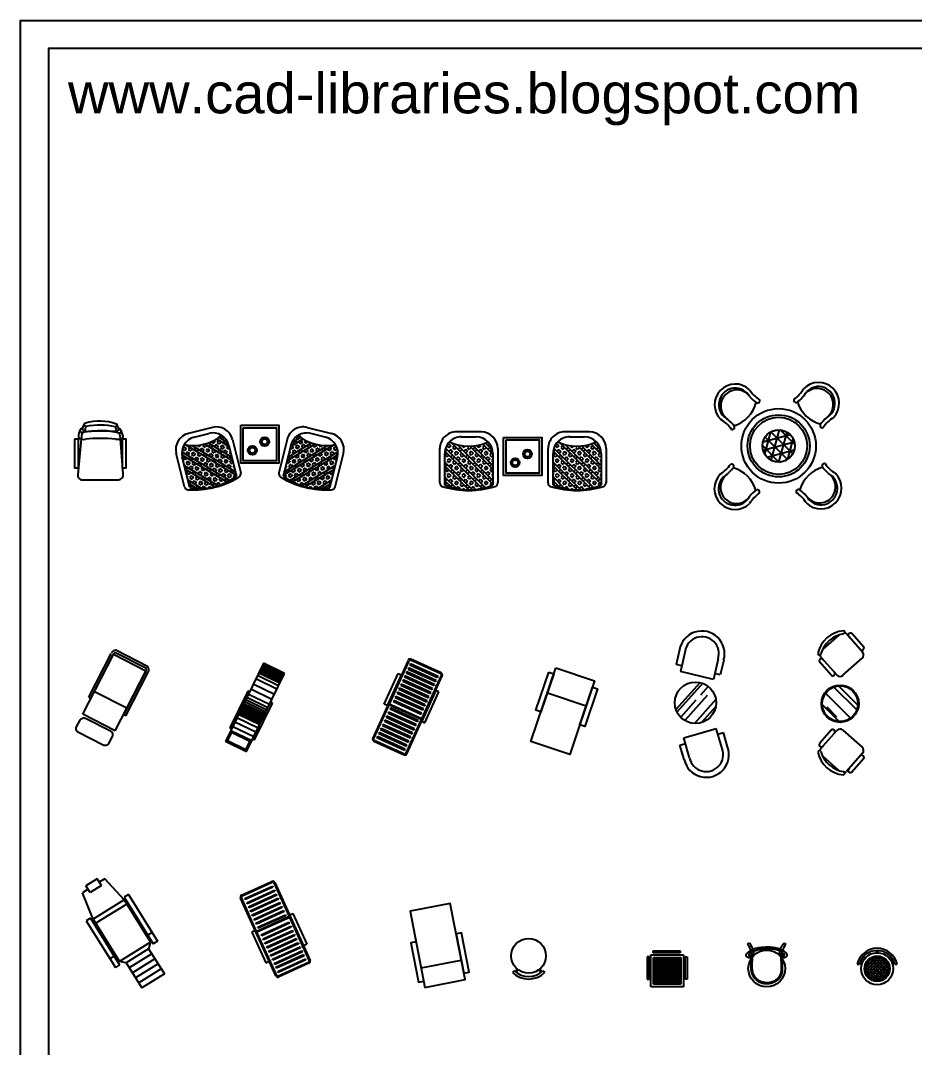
# Model space of a CAD drawing. Header units: inches. Extents: x 3.4 to 45.9, y 14.3 to 39.1.
# Drawn here: x 3.43 to 14.22, y 26.7 to 39.1 of the extents above; entities that cross this region are included whole.
import ezdxf

# ---------------------------------------------------------------- set-up
doc = ezdxf.new("R2010")
doc.units = ezdxf.units.IN
doc.header["$MEASUREMENT"] = 0
for name, color, linetype in [('02', 2, 'Continuous'), ('8', 8, 'Continuous'), ('kadrbm', 4, 'Continuous')]:
    doc.layers.add(name, color=color, linetype=linetype)
doc.styles.add('bmmm', font='swissel.ttf')

# ---------------------------------------------------------------- blocks, each defined once
blk = doc.blocks.new('kadrbm')
at = {"layer": 'kadrbm', "color": 4}
blk.add_lwpolyline([(0, 0), (0, 24.797), (21, 24.797), (21, 0), (0, 0)], close=True, dxfattribs=at)
blk.add_lwpolyline([(20.663, 0.326), (20.663, 24.46), (0.337, 24.46), (0.337, 0.326), (20.663, 0.326)], dxfattribs=at)
at = {"layer": 'kadrbm', "color": 211, "true_color": 0xf674fb, "style": 'bmmm'}
blk.add_text('www.cad-libraries.blogspot.com', height=0.48513, dxfattribs=at).set_placement((0.573, 23.677))

msp = doc.modelspace()

# ---------------------------------------------------------------- hatches: boundary and pattern name
at = {"layer": '8'}
h = msp.add_hatch(dxfattribs=at)
h.set_pattern_fill('NET3,_O', color=256, scale=0.03, angle=74.8553)
h.set_pattern_definition([(74.85533, (-30.63143, 15.21114), (-0.0919419, 0.02488474), []), (134.85533, (-30.63143, 15.21114), (-0.06752177, -0.06718164), []), (194.85533, (-30.63143, 15.21114), (0.02442013, -0.09206639), [])])
h.paths.add_polyline_path([(12.771, 33.964, 1), (12.381, 33.964, 1)])
h = msp.add_hatch(dxfattribs=at)
h.set_pattern_fill('BOX', color=256, scale=0.005, angle=238.9466, style=0)
h.set_pattern_definition([(328.9466, (2.5309, 25.37571), (0.0655113, 0.1087992), []), (328.9466, (2.51452, 25.34851), (0.0655113, 0.1087992), []), (238.9466, (2.5309, 25.37571), (0.1087992, -0.0655113), [-0.03175, 0.03175]), (238.9466, (2.5581, 25.35933), (0.1087992, -0.0655113), [-0.03175, 0.03175]), (238.9466, (2.5853, 25.34295), (0.1087992, -0.0655113), [0.03175, -0.03175]), (238.9466, (2.61249, 25.32657), (0.1087992, -0.0655113), [0.03175, -0.03175]), (328.9466, (2.49814, 25.32131), (0.0655113, 0.1087992), [0.03175, -0.03175]), (328.9466, (2.48176, 25.29411), (0.0655113, 0.1087992), [0.03175, -0.03175])])
h.paths.add_polyline_path([(5.469, 33.46, 0.204705), (6.032, 33.6), (5.94, 33.969, 0.198912), (5.849, 34.092, -0.234846), (5.4, 33.98, 0.198912), (5.377, 33.829)])
h = msp.add_hatch(dxfattribs=at)
h.set_pattern_fill('BOX', color=256, scale=0.005, angle=238.9466, style=0)
h.set_pattern_definition([(211.0534, (10.09652, 25.37571), (-0.0655113, 0.1087992), []), (211.0534, (10.1129, 25.34851), (-0.0655113, 0.1087992), []), (301.0534, (10.09652, 25.37571), (-0.1087992, -0.0655113), [-0.03175, 0.03175]), (301.0534, (10.06932, 25.35933), (-0.1087992, -0.0655113), [-0.03175, 0.03175]), (301.0534, (10.04212, 25.34295), (-0.1087992, -0.0655113), [0.03175, -0.03175]), (301.0534, (10.01492, 25.32657), (-0.1087992, -0.0655113), [0.03175, -0.03175]), (211.0534, (10.12927, 25.32131), (-0.0655113, 0.1087992), [0.03175, -0.03175]), (211.0534, (10.14565, 25.29411), (-0.0655113, 0.1087992), [0.03175, -0.03175])])
h.paths.add_polyline_path([(7.25, 33.829, 0.198912), (7.227, 33.98, -0.234846), (6.778, 34.092, 0.198912), (6.687, 33.969), (6.595, 33.6, 0.204705), (7.158, 33.46)])
h = msp.add_hatch(dxfattribs=at)
h.set_pattern_fill('BOX', color=256, scale=0.005, angle=225.0688, style=0)
h.set_pattern_definition([(315.0688, (3.75533, 26.34897), (0.0896946, 0.0899104), []), (315.0688, (3.73291, 26.32649), (0.0896946, 0.0899104), []), (225.0688, (3.75533, 26.34897), (0.0899104, -0.0896946), [-0.03175, 0.03175]), (225.0688, (3.77781, 26.32655), (0.0899104, -0.0896946), [-0.03175, 0.03175]), (225.0688, (3.80029, 26.30412), (0.0899104, -0.0896946), [0.03175, -0.03175]), (225.0688, (3.82277, 26.2817), (0.0899104, -0.0896946), [0.03175, -0.03175]), (315.0688, (3.71049, 26.30402), (0.0896946, 0.0899104), [0.03175, -0.03175]), (315.0688, (3.68806, 26.28154), (0.0896946, 0.0899104), [0.03175, -0.03175])])
h.paths.add_polyline_path([(8.547, 33.493, 0.204705), (9.127, 33.493), (9.126, 33.873, 0.198912), (9.068, 34.015, -0.234846), (8.605, 34.014, 0.198912), (8.546, 33.873)])
h = msp.add_hatch(dxfattribs=at)
h.set_pattern_fill('BOX', color=256, scale=0.005, angle=225.0688, style=0)
h.set_pattern_definition([(315.0688, (5.06198, 26.34897), (0.0896946, 0.0899104), []), (315.0688, (5.03955, 26.32649), (0.0896946, 0.0899104), []), (225.0688, (5.06198, 26.34897), (0.0899104, -0.0896946), [-0.03175, 0.03175]), (225.0688, (5.08446, 26.32655), (0.0899104, -0.0896946), [-0.03175, 0.03175]), (225.0688, (5.10693, 26.30412), (0.0899104, -0.0896946), [0.03175, -0.03175]), (225.0688, (5.12941, 26.2817), (0.0899104, -0.0896946), [0.03175, -0.03175]), (315.0688, (5.01713, 26.30402), (0.0896946, 0.0899104), [0.03175, -0.03175]), (315.0688, (4.99471, 26.28154), (0.0896946, 0.0899104), [0.03175, -0.03175])])
h.paths.add_polyline_path([(9.853, 33.493, 0.204705), (10.433, 33.493), (10.433, 33.873, 0.198912), (10.374, 34.015, -0.234846), (9.911, 34.014, 0.198912), (9.853, 33.873)])
h = msp.add_hatch(dxfattribs=at)
h.set_pattern_fill('AR-RROOF', color=256, scale=0.25, angle=313.9689, style=0)
h.set_pattern_definition([(228.2796, (19.27776, 69.31892), (-0.5526232, -0.2441466), [3.75, -0.5, 1.25, -0.25]), (228.2796, (18.96318, 69.15393), (-0.0818044, 0.4078778), [0.75, -0.0825, 1.5, -0.1875]), (228.2796, (19.03596, 69.36704), (-0.9901673, -0.858851), [2, -0.35, 1, -0.25])])
edge = h.paths.add_edge_path()
edge.add_ellipse((11.572, 30.863), major_axis=(0.177, 0.177), ratio=1, start_angle=48.2796, end_angle=228.2796, ccw=False)
edge.add_ellipse((11.572, 30.863), major_axis=(0.177, 0.177), ratio=1, start_angle=228.2796, end_angle=408.2796, ccw=False)

# ---------------------------------------------------------------- linework, layer by layer
at = {"layer": '02'}
for p, q in [((5.523, 34.071), (5.698, 34.114)), ((7.104, 34.071), (6.929, 34.114)), ((5.984, 34.041), (6.084, 33.64)), ((6.643, 34.041), (6.544, 33.64)), ((8.746, 34.073), (8.926, 34.073)), ((10.053, 34.073), (10.233, 34.073)), ((5.404, 33.471), (5.305, 33.873)), ((5.94, 33.969), (6.032, 33.6)), ((6.687, 33.969), (6.595, 33.6)), ((7.223, 33.471), (7.323, 33.873)), ((8.487, 33.519), (8.486, 33.932)), ((8.547, 33.493), (8.546, 33.873)), ((9.126, 33.873), (9.127, 33.493)), ((9.186, 33.933), (9.187, 33.52)), ((9.793, 33.519), (9.793, 33.932)), ((9.853, 33.493), (9.853, 33.873)), ((10.433, 33.873), (10.433, 33.493)), ((10.493, 33.933), (10.493, 33.52)), ((5.469, 33.46), (5.377, 33.829)), ((7.158, 33.46), (7.25, 33.829)), ((13.301, 31.68), (13.108, 31.51)), ((13.589, 31.473), (13.395, 31.694)), ((13.604, 31.535), (13.458, 31.7)), ((4.964, 31.296), (4.575, 31.496)), ((11.381, 31.501), (11.339, 31.324)), ((4.179, 30.724), (4.549, 31.445)), ((4.251, 30.932), (4.521, 31.459)), ((4.275, 30.92), (4.545, 31.447)), ((4.938, 31.246), (4.549, 31.445)), ((4.944, 31.276), (4.57, 31.467)), ((8.103, 31.375), (7.677, 30.435)), ((8.113, 31.371), (7.875, 30.847)), ((8.498, 31.214), (8.133, 31.379)), ((8.502, 31.223), (8.138, 31.388)), ((11.447, 31.485), (11.39, 31.239)), ((11.846, 31.392), (11.788, 31.145)), ((11.913, 31.376), (11.871, 31.2)), ((13.083, 31.419), (13.278, 31.198)), ((13.351, 31.194), (13.585, 31.4)), ((4.568, 30.524), (4.938, 31.246)), ((6.357, 31.34), (5.9, 30.397)), ((6.571, 31.133), (6.317, 31.256)), ((6.576, 31.142), (6.321, 31.265)), ((6.579, 31.15), (6.325, 31.273)), ((6.583, 31.158), (6.329, 31.281)), ((6.586, 31.164), (6.332, 31.287)), ((6.589, 31.171), (6.335, 31.294)), ((6.592, 31.176), (6.338, 31.299)), ((6.594, 31.181), (6.34, 31.304)), ((6.598, 31.189), (6.344, 31.312)), ((6.603, 31.198), (6.348, 31.321)), ((6.608, 31.208), (6.353, 31.332)), ((6.611, 31.217), (6.357, 31.34)), ((8.109, 31.283), (8.103, 31.27)), ((8.103, 31.27), (8.438, 31.119)), ((8.443, 31.131), (8.109, 31.283)), ((8.131, 31.332), (8.126, 31.32)), ((8.126, 31.32), (8.46, 31.168)), ((8.466, 31.181), (8.131, 31.332)), ((11.406, 31.309), (11.339, 31.324)), ((13.214, 31.191), (13.068, 31.356)), ((4.672, 30.717), (4.942, 31.244)), ((4.695, 30.705), (4.965, 31.232)), ((6.154, 30.274), (6.611, 31.217)), ((6.52, 31.027), (6.265, 31.15)), ((6.54, 31.069), (6.286, 31.193)), ((6.554, 31.098), (6.3, 31.221)), ((6.564, 31.119), (6.31, 31.242)), ((7.813, 30.845), (7.982, 31.217)), ((8.02, 31.199), (7.852, 30.828)), ((7.982, 31.217), (8.02, 31.199)), ((8.043, 31.138), (8.038, 31.125)), ((8.038, 31.125), (8.372, 30.974)), ((8.378, 30.986), (8.043, 31.138)), ((8.066, 31.187), (8.06, 31.175)), ((8.06, 31.175), (8.394, 31.023)), ((8.4, 31.036), (8.066, 31.187)), ((8.088, 31.237), (8.082, 31.224)), ((8.082, 31.224), (8.417, 31.073)), ((8.422, 31.085), (8.088, 31.237)), ((8.089, 30.248), (8.515, 31.189)), ((8.268, 30.668), (8.506, 31.193)), ((8.443, 31.131), (8.438, 31.119)), ((8.466, 31.181), (8.46, 31.168)), ((11.788, 31.145), (11.39, 31.239)), ((11.871, 31.2), (11.804, 31.215)), ((6.167, 31.002), (5.953, 30.56)), ((6.189, 30.992), (6.167, 31.002)), ((6.459, 30.902), (6.205, 31.025)), ((6.489, 30.964), (6.235, 31.088)), ((7.998, 31.039), (7.993, 31.026)), ((7.993, 31.026), (8.327, 30.875)), ((8.333, 30.887), (7.998, 31.039)), ((8.021, 31.088), (8.015, 31.076)), ((8.015, 31.076), (8.35, 30.924)), ((8.355, 30.937), (8.021, 31.088)), ((8.437, 31.01), (8.269, 30.639)), ((8.394, 31.023), (8.4, 31.036)), ((8.422, 31.085), (8.417, 31.073)), ((8.476, 30.993), (8.437, 31.01)), ((13.519, 30.777), (13.244, 31.053)), ((13.532, 30.835), (13.302, 31.065)), ((4.251, 30.932), (4.275, 30.92)), ((4.708, 30.797), (4.319, 30.996)), ((5.975, 30.549), (6.189, 30.992)), ((6.398, 30.775), (6.143, 30.898)), ((6.411, 30.803), (6.157, 30.927)), ((6.429, 30.84), (6.175, 30.963)), ((7.931, 30.89), (7.926, 30.878)), ((7.926, 30.878), (8.26, 30.727)), ((8.266, 30.739), (7.931, 30.89)), ((7.954, 30.94), (7.948, 30.928)), ((7.948, 30.928), (8.282, 30.776)), ((8.288, 30.788), (7.954, 30.94)), ((7.976, 30.989), (7.97, 30.977)), ((7.97, 30.977), (8.305, 30.825)), ((8.31, 30.838), (7.976, 30.989)), ((8.307, 30.621), (8.476, 30.993)), ((8.327, 30.875), (8.333, 30.887)), ((8.35, 30.924), (8.355, 30.937)), ((8.372, 30.974), (8.378, 30.986)), ((9.785, 30.982), (10.252, 30.824)), ((13.443, 30.677), (13.143, 30.977)), ((6.329, 30.633), (6.075, 30.757)), ((6.335, 30.645), (6.08, 30.768)), ((6.338, 30.652), (6.083, 30.775)), ((6.342, 30.659), (6.087, 30.783)), ((6.345, 30.667), (6.091, 30.79)), ((6.349, 30.675), (6.095, 30.798)), ((6.353, 30.683), (6.099, 30.806)), ((6.356, 30.689), (6.102, 30.812)), ((6.361, 30.7), (6.107, 30.823)), ((6.366, 30.71), (6.112, 30.833)), ((6.375, 30.728), (6.121, 30.851)), ((6.385, 30.749), (6.131, 30.872)), ((6.25, 30.416), (6.465, 30.858)), ((6.465, 30.858), (6.443, 30.869)), ((7.87, 30.837), (7.686, 30.431)), ((7.852, 30.828), (7.813, 30.845)), ((8.273, 30.655), (7.861, 30.841)), ((7.868, 30.751), (7.862, 30.738)), ((8.277, 30.664), (7.865, 30.851)), ((8.202, 30.599), (7.868, 30.751)), ((7.89, 30.8), (7.885, 30.788)), ((7.885, 30.788), (8.219, 30.636)), ((8.225, 30.649), (7.89, 30.8)), ((8.282, 30.776), (8.288, 30.788)), ((8.305, 30.825), (8.31, 30.838)), ((13.307, 30.636), (13.103, 30.84)), ((13.277, 30.687), (13.162, 30.81)), ((4.568, 30.524), (4.179, 30.724)), ((4.695, 30.705), (4.672, 30.717)), ((6.267, 30.506), (6.013, 30.629)), ((6.293, 30.558), (6.038, 30.681)), ((6.312, 30.598), (6.058, 30.722)), ((6.321, 30.618), (6.067, 30.741)), ((7.823, 30.652), (7.817, 30.639)), ((7.817, 30.639), (8.152, 30.488)), ((8.157, 30.5), (7.823, 30.652)), ((7.845, 30.701), (7.84, 30.689)), ((7.84, 30.689), (8.174, 30.537)), ((8.18, 30.55), (7.845, 30.701)), ((7.862, 30.738), (8.197, 30.587)), ((8.079, 30.253), (8.264, 30.659)), ((8.219, 30.636), (8.225, 30.649)), ((8.26, 30.727), (8.266, 30.739)), ((8.269, 30.639), (8.307, 30.621)), ((5.962, 30.525), (5.9, 30.398)), ((5.966, 30.513), (5.912, 30.402)), ((5.968, 30.508), (5.917, 30.404)), ((5.97, 30.502), (5.923, 30.406)), ((5.953, 30.56), (5.975, 30.549)), ((6.216, 30.402), (5.962, 30.525)), ((6.204, 30.398), (5.966, 30.513)), ((6.198, 30.396), (5.968, 30.508)), ((6.193, 30.394), (5.97, 30.502)), ((6.241, 30.451), (5.986, 30.574)), ((7.75, 30.491), (7.756, 30.503)), ((8.09, 30.352), (7.756, 30.503)), ((7.778, 30.553), (7.772, 30.541)), ((7.772, 30.541), (8.107, 30.389)), ((8.112, 30.401), (7.778, 30.553)), ((7.8, 30.602), (7.795, 30.59)), ((7.795, 30.59), (8.129, 30.438)), ((8.135, 30.451), (7.8, 30.602)), ((8.174, 30.537), (8.18, 30.55)), ((8.197, 30.587), (8.202, 30.599)), ((11.43, 30.439), (11.823, 30.554)), ((11.894, 30.311), (11.823, 30.554)), ((11.843, 30.485), (11.909, 30.505)), ((11.96, 30.331), (11.909, 30.505)), ((13.214, 30.535), (13.068, 30.37)), ((13.083, 30.307), (13.278, 30.528)), ((13.351, 30.532), (13.585, 30.326)), ((5.9, 30.398), (6.154, 30.275)), ((5.912, 30.402), (6.15, 30.286)), ((5.917, 30.404), (6.148, 30.292)), ((5.923, 30.406), (6.146, 30.298)), ((6.146, 30.298), (6.193, 30.394)), ((6.148, 30.292), (6.198, 30.396)), ((6.15, 30.286), (6.204, 30.398)), ((6.154, 30.275), (6.216, 30.402)), ((6.228, 30.427), (6.25, 30.416)), ((7.69, 30.401), (8.054, 30.235)), ((7.694, 30.41), (8.059, 30.245)), ((7.728, 30.442), (7.733, 30.454)), ((7.728, 30.442), (8.062, 30.29)), ((8.068, 30.302), (7.733, 30.454)), ((7.75, 30.491), (8.084, 30.34)), ((8.107, 30.389), (8.112, 30.401)), ((8.129, 30.438), (8.135, 30.451)), ((8.152, 30.488), (8.157, 30.5)), ((11.502, 30.196), (11.43, 30.439)), ((8.062, 30.29), (8.068, 30.302)), ((8.084, 30.34), (8.09, 30.352)), ((11.385, 30.351), (11.451, 30.37)), ((11.436, 30.177), (11.385, 30.351)), ((13.589, 30.253), (13.395, 30.032)), ((13.301, 30.045), (13.108, 30.216)), ((13.604, 30.191), (13.458, 30.025)), ((4.35, 28.737), (4.215, 28.652)), ((4.266, 28.57), (4.215, 28.652)), ((4.401, 28.655), (4.266, 28.57)), ((4.401, 28.655), (4.35, 28.737)), ((4.444, 28.738), (4.376, 28.696)), ((4.675, 28.482), (4.444, 28.738)), ((6.094, 28.54), (6.459, 28.705)), ((6.099, 28.53), (6.463, 28.696)), ((6.132, 28.499), (6.467, 28.65)), ((6.467, 28.65), (6.472, 28.638)), ((6.484, 28.688), (6.668, 28.281)), ((6.493, 28.692), (6.92, 27.752)), ((4.24, 28.611), (4.172, 28.569)), ((4.301, 28.249), (4.172, 28.569)), ((4.728, 28.547), (4.677, 28.515)), ((4.728, 28.547), (5.078, 27.986)), ((6.472, 28.638), (6.138, 28.486)), ((6.155, 28.449), (6.489, 28.601)), ((6.495, 28.588), (6.16, 28.437)), ((6.177, 28.4), (6.511, 28.551)), ((6.517, 28.539), (6.183, 28.387)), ((6.489, 28.601), (6.495, 28.588)), ((6.511, 28.551), (6.517, 28.539)), ((4.675, 28.482), (4.301, 28.249)), ((4.687, 28.421), (4.346, 28.208)), ((4.675, 28.482), (4.992, 27.973)), ((4.677, 28.515), (5.028, 27.954)), ((4.696, 28.485), (4.679, 28.475)), ((4.713, 28.458), (4.696, 28.447)), ((6.508, 27.565), (6.081, 28.505)), ((6.275, 28.103), (6.091, 28.51)), ((6.132, 28.499), (6.138, 28.486)), ((6.155, 28.449), (6.16, 28.437)), ((6.183, 28.387), (6.177, 28.4)), ((6.199, 28.35), (6.534, 28.502)), ((6.539, 28.49), (6.205, 28.338)), ((6.222, 28.301), (6.556, 28.452)), ((6.562, 28.44), (6.227, 28.288)), ((6.244, 28.251), (6.579, 28.403)), ((6.534, 28.502), (6.539, 28.49)), ((6.556, 28.452), (6.562, 28.44)), ((6.579, 28.403), (6.584, 28.391)), ((6.205, 28.338), (6.199, 28.35)), ((6.227, 28.288), (6.222, 28.301)), ((6.584, 28.391), (6.25, 28.239)), ((6.678, 28.286), (6.265, 28.099)), ((6.267, 28.202), (6.601, 28.354)), ((6.682, 28.276), (6.27, 28.089)), ((6.607, 28.341), (6.272, 28.19)), ((6.289, 28.153), (6.623, 28.304)), ((6.629, 28.292), (6.295, 28.14)), ((6.601, 28.354), (6.607, 28.341)), ((6.623, 28.304), (6.629, 28.292)), ((6.672, 28.272), (6.91, 27.747)), ((6.673, 28.302), (6.712, 28.319)), ((6.842, 27.93), (6.673, 28.302)), ((6.712, 28.319), (6.88, 27.948)), ((4.27, 28.261), (4.219, 28.229)), ((4.219, 28.229), (4.57, 27.668)), ((4.27, 28.261), (4.62, 27.7)), ((4.289, 28.231), (4.306, 28.242)), ((4.301, 28.249), (4.619, 27.74)), ((4.306, 28.204), (4.323, 28.214)), ((6.25, 28.239), (6.244, 28.251)), ((6.272, 28.19), (6.267, 28.202)), ((6.295, 28.14), (6.289, 28.153)), ((6.33, 28.062), (6.664, 28.214)), ((6.67, 28.201), (6.336, 28.05)), ((6.352, 28.013), (6.687, 28.164)), ((6.692, 28.152), (6.358, 28)), ((6.664, 28.214), (6.67, 28.201)), ((6.687, 28.164), (6.692, 28.152)), ((5.014, 28.089), (4.963, 28.057)), ((6.256, 28.113), (6.218, 28.095)), ((6.218, 28.095), (6.386, 27.724)), ((6.425, 27.741), (6.256, 28.113)), ((6.517, 27.569), (6.279, 28.094)), ((6.336, 28.05), (6.33, 28.062)), ((6.375, 27.963), (6.709, 28.115)), ((6.715, 28.103), (6.38, 27.951)), ((6.397, 27.914), (6.732, 28.065)), ((6.737, 28.053), (6.403, 27.901)), ((6.709, 28.115), (6.715, 28.103)), ((6.732, 28.065), (6.737, 28.053)), ((4.992, 27.973), (4.619, 27.74)), ((4.992, 27.973), (4.971, 27.893)), ((5.078, 27.986), (5.028, 27.954)), ((6.358, 28), (6.352, 28.013)), ((6.38, 27.951), (6.375, 27.963)), ((6.403, 27.901), (6.397, 27.914)), ((6.42, 27.864), (6.754, 28.016)), ((6.76, 28.004), (6.425, 27.852)), ((6.442, 27.815), (6.777, 27.967)), ((6.782, 27.954), (6.448, 27.803)), ((6.465, 27.766), (6.799, 27.917)), ((6.805, 27.905), (6.47, 27.753)), ((6.754, 28.016), (6.76, 28.004)), ((6.777, 27.967), (6.782, 27.954)), ((6.799, 27.917), (6.805, 27.905)), ((6.88, 27.948), (6.842, 27.93)), ((12.202, 27.946), (12.224, 27.964)), ((12.642, 27.961), (12.662, 27.948)), ((4.556, 27.803), (4.505, 27.771)), ((4.971, 27.893), (4.7, 27.724)), ((5.009, 27.832), (4.738, 27.663)), ((4.971, 27.893), (5.162, 27.588)), ((6.425, 27.852), (6.42, 27.864)), ((6.448, 27.803), (6.442, 27.815)), ((6.487, 27.716), (6.821, 27.868)), ((6.827, 27.855), (6.493, 27.704)), ((6.508, 27.67), (6.842, 27.822)), ((6.848, 27.809), (6.513, 27.658)), ((6.827, 27.855), (6.821, 27.868)), ((6.848, 27.809), (6.842, 27.822)), ((10.989, 27.797), (10.989, 27.525)), ((11.012, 27.797), (10.989, 27.797)), ((11.012, 27.525), (11.012, 27.797)), ((11.035, 27.82), (11.426, 27.82)), ((11.035, 27.435), (11.035, 27.82)), ((11.063, 27.843), (11.063, 27.869)), ((11.063, 27.869), (11.387, 27.869)), ((11.387, 27.843), (11.063, 27.843)), ((11.067, 27.467), (11.067, 27.787)), ((11.067, 27.787), (11.394, 27.787)), ((11.078, 27.693), (11.162, 27.777)), ((11.078, 27.664), (11.19, 27.777)), ((11.078, 27.636), (11.219, 27.777)), ((11.078, 27.607), (11.248, 27.777)), ((11.078, 27.578), (11.276, 27.777)), ((11.078, 27.55), (11.305, 27.777)), ((11.078, 27.521), (11.334, 27.777)), ((11.078, 27.492), (11.362, 27.777)), ((11.078, 27.75), (11.105, 27.777)), ((11.078, 27.722), (11.133, 27.777)), ((11.078, 27.478), (11.078, 27.777)), ((11.078, 27.777), (11.383, 27.777)), ((11.374, 27.478), (11.078, 27.774)), ((11.383, 27.497), (11.104, 27.777)), ((11.383, 27.526), (11.132, 27.777)), ((11.383, 27.554), (11.161, 27.777)), ((11.383, 27.583), (11.189, 27.777)), ((11.383, 27.612), (11.218, 27.777)), ((11.383, 27.64), (11.247, 27.777)), ((11.383, 27.669), (11.275, 27.777)), ((11.383, 27.698), (11.304, 27.777)), ((11.383, 27.726), (11.333, 27.777)), ((11.383, 27.755), (11.361, 27.777)), ((11.383, 27.777), (11.383, 27.478)), ((11.387, 27.869), (11.387, 27.843)), ((11.394, 27.787), (11.394, 27.467)), ((11.426, 27.82), (11.426, 27.435)), ((11.449, 27.525), (11.449, 27.797)), ((11.449, 27.797), (11.472, 27.797)), ((11.472, 27.797), (11.472, 27.525)), ((12.252, 27.83), (12.264, 27.829)), ((12.599, 27.839), (12.616, 27.834)), ((13.582, 27.774), (13.604, 27.759)), ((13.596, 27.796), (13.621, 27.78)), ((13.634, 27.671), (13.746, 27.783)), ((13.634, 27.635), (13.782, 27.783)), ((13.64, 27.606), (13.81, 27.776)), ((13.895, 27.624), (13.738, 27.781)), ((13.752, 27.871), (13.752, 27.844)), ((13.897, 27.657), (13.771, 27.784)), ((13.778, 27.871), (13.778, 27.844)), ((13.887, 27.703), (13.817, 27.773)), ((13.933, 27.796), (13.909, 27.78)), ((13.948, 27.773), (13.926, 27.758)), ((4.62, 27.7), (4.57, 27.668)), ((4.7, 27.724), (4.619, 27.74)), ((4.7, 27.724), (4.89, 27.419)), ((5.047, 27.771), (4.776, 27.602)), ((5.085, 27.71), (4.814, 27.541)), ((5.124, 27.649), (4.852, 27.48)), ((6.386, 27.724), (6.425, 27.741)), ((6.47, 27.753), (6.465, 27.766)), ((6.493, 27.704), (6.487, 27.716)), ((6.513, 27.658), (6.508, 27.67)), ((6.53, 27.62), (6.865, 27.772)), ((6.87, 27.76), (6.536, 27.608)), ((6.902, 27.727), (6.538, 27.561)), ((6.907, 27.717), (6.542, 27.552)), ((6.87, 27.76), (6.865, 27.772)), ((8.261, 27.662), (8.746, 27.756)), ((11.345, 27.478), (11.078, 27.745)), ((11.317, 27.478), (11.078, 27.716)), ((11.288, 27.478), (11.078, 27.688)), ((11.259, 27.478), (11.078, 27.659)), ((11.092, 27.478), (11.383, 27.769)), ((11.121, 27.478), (11.383, 27.74)), ((11.149, 27.478), (11.383, 27.712)), ((11.178, 27.478), (11.383, 27.683)), ((11.207, 27.478), (11.383, 27.654)), ((13.524, 27.706), (13.552, 27.706)), ((13.785, 27.52), (13.634, 27.671)), ((13.813, 27.528), (13.641, 27.699)), ((13.652, 27.582), (13.834, 27.764)), ((13.836, 27.54), (13.653, 27.723)), ((13.667, 27.562), (13.855, 27.749)), ((13.856, 27.555), (13.669, 27.743)), ((13.686, 27.545), (13.872, 27.73)), ((13.873, 27.575), (13.688, 27.759)), ((13.709, 27.531), (13.885, 27.708)), ((13.886, 27.597), (13.711, 27.772)), ((13.735, 27.522), (13.894, 27.681)), ((13.767, 27.519), (13.898, 27.649)), ((13.978, 27.706), (14.006, 27.706)), ((5.162, 27.588), (4.89, 27.419)), ((6.536, 27.608), (6.53, 27.62)), ((9.385, 27.627), (9.364, 27.605)), ((9.423, 27.647), (9.397, 27.617)), ((9.434, 27.638), (9.408, 27.607)), ((9.682, 27.638), (9.708, 27.607)), ((9.694, 27.647), (9.72, 27.617)), ((9.731, 27.627), (9.752, 27.605)), ((10.989, 27.525), (11.012, 27.525)), ((11.231, 27.478), (11.078, 27.63)), ((11.202, 27.478), (11.078, 27.602)), ((11.173, 27.478), (11.078, 27.573)), ((11.145, 27.478), (11.078, 27.544)), ((11.235, 27.478), (11.383, 27.626)), ((11.264, 27.478), (11.383, 27.597)), ((11.293, 27.478), (11.383, 27.568)), ((11.321, 27.478), (11.383, 27.54)), ((11.472, 27.525), (11.449, 27.525)), ((13.75, 27.52), (13.633, 27.636)), ((13.695, 27.539), (13.653, 27.581)), ((13.811, 27.527), (13.889, 27.605)), ((11.426, 27.435), (11.035, 27.435)), ((11.394, 27.467), (11.067, 27.467)), ((11.116, 27.478), (11.078, 27.516)), ((11.087, 27.478), (11.078, 27.487)), ((11.383, 27.478), (11.078, 27.478)), ((11.35, 27.478), (11.383, 27.511)), ((11.378, 27.478), (11.383, 27.482))]:
    msp.add_line(p, q, dxfattribs=at)
for points in [[(4.208, 34.241, -0.165727), (4.582, 34.232, -0.05592), (4.608, 34.167, -0.427921), (4.588, 34.14, -0.058983), (4.534, 34.139, 0.0493), (4.245, 34.138, -0.302784), (4.176, 34.157, -0.192325), (4.197, 34.232, -0.131089)], [(4.532, 30.455), (4.489, 30.372, -0.414214), (4.422, 30.35), (4.124, 30.503, -0.414214), (4.102, 30.571), (4.144, 30.653, -0.414214), (4.211, 30.675), (4.51, 30.522, -0.414214)]]:
    msp.add_lwpolyline(points, format="xyb", close=True, dxfattribs=at)
for points in [[(4.573, 34.236, 0.051589), (4.584, 34.224, -0.742396), (4.573, 34.196, 0.097143), (4.215, 34.2, -0.947265), (4.206, 34.237, 0.744297)], [(4.619, 34.169, 0.051589), (4.634, 34.155, -0.742396), (4.619, 34.119, 0.097143), (4.172, 34.124, -0.947265), (4.16, 34.171, 0.744297)], [(4.173, 34.124, 0.112913), (4.159, 34.046, 0.961324)], [(4.164, 34.176, -0.004332), (4.176, 34.179, -0.05592)], [(4.216, 34.2, 0.112913), (4.204, 34.138, 0.961324)], [(4.568, 34.197, -0.079006), (4.583, 34.139, 0.901922)], [(4.613, 34.12, -0.079006), (4.632, 34.048, 0.901922)], [(4.157, 34.048), (4.115, 33.616, 0.447809), (4.172, 33.555), (4.606, 33.556, 0.479888), (4.663, 33.628), (4.632, 34.044)]]:
    msp.add_lwpolyline(points, format="xyb", dxfattribs=at)
for points in [[(5.742, 34.187), (5.451, 34.115)], [(6.886, 34.187), (7.177, 34.115)], [(8.986, 34.133), (8.686, 34.133)], [(10.293, 34.133), (9.993, 34.133)], [(8.2, 27.977), (8.137, 27.965), (8.229, 27.491), (8.292, 27.503)], [(12.224, 27.964), (12.237, 27.94), (12.248, 27.921), (12.256, 27.905), (12.262, 27.892), (12.266, 27.881), (12.269, 27.872), (12.271, 27.864), (12.272, 27.857), (12.273, 27.85), (12.274, 27.843), (12.274, 27.836), (12.274, 27.829), (12.273, 27.823), (12.272, 27.818), (12.27, 27.812), (12.267, 27.807), (12.265, 27.803), (12.261, 27.799), (12.257, 27.796), (12.253, 27.793), (12.249, 27.79), (12.245, 27.788), (12.24, 27.787), (12.236, 27.786), (12.232, 27.785), (12.228, 27.784), (12.224, 27.784), (12.22, 27.784), (12.217, 27.785), (12.213, 27.785), (12.21, 27.786), (12.207, 27.787), (12.204, 27.788), (12.201, 27.79), (12.198, 27.791), (12.195, 27.793), (12.193, 27.795), (12.191, 27.797), (12.189, 27.8), (12.188, 27.802), (12.187, 27.805), (12.186, 27.808), (12.186, 27.812), (12.186, 27.815), (12.186, 27.818), (12.187, 27.822), (12.189, 27.826), (12.19, 27.83), (12.193, 27.833), (12.195, 27.837), (12.198, 27.841), (12.202, 27.845), (12.206, 27.848), (12.21, 27.852), (12.214, 27.856), (12.219, 27.86), (12.224, 27.863), (12.229, 27.867), (12.235, 27.871), (12.24, 27.874), (12.246, 27.878), (12.252, 27.881), (12.259, 27.884), (12.265, 27.887), (12.272, 27.89), (12.278, 27.892), (12.285, 27.894), (12.292, 27.896), (12.299, 27.898), (12.307, 27.9), (12.315, 27.901), (12.322, 27.903), (12.331, 27.904), (12.339, 27.906), (12.348, 27.907), (12.356, 27.908), (12.366, 27.909), (12.375, 27.91), (12.385, 27.911), (12.395, 27.912), (12.405, 27.913), (12.416, 27.913), (12.426, 27.914), (12.437, 27.914), (12.448, 27.914), (12.459, 27.914), (12.47, 27.914), (12.481, 27.913), (12.493, 27.912), (12.504, 27.911), (12.515, 27.909), (12.525, 27.908), (12.536, 27.906), (12.547, 27.904), (12.557, 27.901), (12.567, 27.899), (12.577, 27.896), (12.587, 27.892), (12.596, 27.889), (12.605, 27.885), (12.613, 27.881), (12.622, 27.877), (12.63, 27.872), (12.637, 27.867), (12.644, 27.862), (12.651, 27.857), (12.657, 27.852), (12.662, 27.846), (12.666, 27.841), (12.67, 27.835), (12.673, 27.83), (12.675, 27.824), (12.676, 27.819), (12.676, 27.814), (12.675, 27.808), (12.674, 27.804), (12.671, 27.799), (12.668, 27.795), (12.665, 27.792), (12.66, 27.789), (12.656, 27.786), (12.651, 27.785), (12.645, 27.784), (12.64, 27.783), (12.634, 27.783), (12.628, 27.784), (12.623, 27.785), (12.617, 27.787), (12.612, 27.789), (12.608, 27.792), (12.604, 27.795), (12.6, 27.798), (12.597, 27.802), (12.594, 27.806), (12.591, 27.811), (12.589, 27.815), (12.588, 27.819), (12.587, 27.824), (12.587, 27.829), (12.587, 27.834), (12.587, 27.838), (12.587, 27.843), (12.588, 27.848), (12.589, 27.852), (12.59, 27.857), (12.591, 27.861), (12.592, 27.865), (12.593, 27.869), (12.594, 27.874), (12.596, 27.878), (12.597, 27.882), (12.598, 27.886), (12.6, 27.89), (12.602, 27.894), (12.603, 27.898), (12.605, 27.902), (12.607, 27.906), (12.608, 27.91), (12.61, 27.914), (12.612, 27.917), (12.614, 27.92), (12.615, 27.923), (12.617, 27.926), (12.619, 27.928), (12.621, 27.931), (12.623, 27.934), (12.624, 27.937), (12.626, 27.94), (12.628, 27.943), (12.631, 27.946), (12.633, 27.949), (12.635, 27.952), (12.637, 27.955), (12.639, 27.958), (12.642, 27.961), (12.644, 27.964)], [(12.662, 27.948), (12.653, 27.932), (12.645, 27.919), (12.639, 27.908), (12.634, 27.899), (12.63, 27.89), (12.627, 27.883), (12.625, 27.877), (12.622, 27.871), (12.621, 27.865), (12.619, 27.859), (12.618, 27.854), (12.617, 27.848), (12.616, 27.843), (12.616, 27.838), (12.616, 27.834), (12.616, 27.83), (12.617, 27.826), (12.618, 27.823), (12.62, 27.82), (12.622, 27.818), (12.624, 27.816), (12.626, 27.814), (12.629, 27.813), (12.631, 27.812), (12.634, 27.811), (12.637, 27.811), (12.64, 27.811), (12.643, 27.812), (12.645, 27.812), (12.647, 27.814), (12.649, 27.815), (12.649, 27.817), (12.649, 27.819), (12.649, 27.822), (12.647, 27.824), (12.645, 27.827), (12.642, 27.83), (12.639, 27.833), (12.635, 27.837), (12.631, 27.84), (12.626, 27.844), (12.621, 27.847), (12.616, 27.851), (12.61, 27.854), (12.604, 27.858), (12.598, 27.861), (12.592, 27.864), (12.586, 27.867), (12.58, 27.87), (12.573, 27.873), (12.567, 27.875), (12.56, 27.877), (12.553, 27.879), (12.546, 27.881), (12.539, 27.883), (12.531, 27.884), (12.523, 27.886), (12.514, 27.887), (12.505, 27.888), (12.496, 27.889), (12.487, 27.89), (12.477, 27.891), (12.467, 27.891), (12.457, 27.892), (12.447, 27.892), (12.436, 27.892), (12.426, 27.892), (12.415, 27.892), (12.403, 27.891), (12.391, 27.889), (12.379, 27.888), (12.366, 27.885), (12.352, 27.882), (12.338, 27.879), (12.323, 27.875), (12.309, 27.871), (12.295, 27.867), (12.282, 27.863), (12.27, 27.859), (12.259, 27.855), (12.25, 27.851), (12.243, 27.847), (12.237, 27.844), (12.231, 27.841), (12.227, 27.838), (12.224, 27.835), (12.222, 27.833), (12.22, 27.83), (12.218, 27.827), (12.217, 27.825), (12.216, 27.822), (12.216, 27.82), (12.216, 27.818), (12.216, 27.816), (12.217, 27.814), (12.218, 27.813), (12.22, 27.812), (12.222, 27.811), (12.225, 27.811), (12.227, 27.81), (12.23, 27.811), (12.233, 27.811), (12.235, 27.812), (12.238, 27.813), (12.24, 27.814), (12.242, 27.815), (12.244, 27.817), (12.246, 27.82), (12.247, 27.822), (12.248, 27.826), (12.249, 27.829), (12.249, 27.834), (12.249, 27.838), (12.248, 27.844), (12.247, 27.849), (12.246, 27.855), (12.244, 27.862), (12.242, 27.869), (12.24, 27.876), (12.238, 27.883), (12.235, 27.89), (12.232, 27.897), (12.229, 27.905), (12.225, 27.912), (12.22, 27.92), (12.215, 27.928), (12.209, 27.937), (12.202, 27.946)], [(12.612, 27.84), (12.613, 27.816), (12.614, 27.793), (12.615, 27.772), (12.616, 27.753), (12.617, 27.734), (12.618, 27.718), (12.619, 27.703), (12.619, 27.689), (12.62, 27.677), (12.62, 27.666), (12.62, 27.656), (12.62, 27.646), (12.62, 27.638), (12.619, 27.63), (12.618, 27.622), (12.617, 27.614), (12.615, 27.607), (12.613, 27.599), (12.611, 27.591), (12.608, 27.583), (12.605, 27.575), (12.601, 27.567), (12.597, 27.56), (12.593, 27.552), (12.589, 27.545), (12.584, 27.538), (12.579, 27.532), (12.574, 27.525), (12.568, 27.519), (12.562, 27.513), (12.555, 27.508), (12.547, 27.502), (12.54, 27.497), (12.531, 27.493), (12.522, 27.488), (12.513, 27.484), (12.503, 27.48), (12.493, 27.477), (12.482, 27.474), (12.471, 27.472), (12.46, 27.471), (12.449, 27.47), (12.437, 27.469), (12.426, 27.469), (12.415, 27.47), (12.403, 27.471), (12.392, 27.473), (12.381, 27.475), (12.371, 27.478), (12.361, 27.482), (12.351, 27.486), (12.342, 27.49), (12.333, 27.495), (12.324, 27.501), (12.316, 27.507), (12.309, 27.513), (12.302, 27.52), (12.295, 27.527), (12.289, 27.535), (12.283, 27.543), (12.278, 27.551), (12.273, 27.559), (12.268, 27.567), (12.264, 27.574), (12.261, 27.582), (12.258, 27.589), (12.255, 27.596), (12.253, 27.604), (12.251, 27.611), (12.249, 27.62), (12.248, 27.629), (12.246, 27.638), (12.246, 27.649), (12.245, 27.662), (12.245, 27.678), (12.245, 27.697), (12.246, 27.721), (12.247, 27.75), (12.249, 27.786), (12.252, 27.83)], [(12.599, 27.839), (12.601, 27.815), (12.602, 27.792), (12.603, 27.771), (12.604, 27.752), (12.605, 27.734), (12.605, 27.718), (12.606, 27.702), (12.606, 27.689), (12.607, 27.677), (12.607, 27.666), (12.607, 27.656), (12.607, 27.647), (12.607, 27.639), (12.607, 27.632), (12.606, 27.624), (12.605, 27.617), (12.603, 27.61), (12.601, 27.602), (12.599, 27.595), (12.596, 27.587), (12.593, 27.58), (12.59, 27.573), (12.586, 27.566), (12.582, 27.559), (12.578, 27.552), (12.574, 27.546), (12.569, 27.54), (12.564, 27.534), (12.559, 27.528), (12.553, 27.523), (12.547, 27.518), (12.54, 27.513), (12.533, 27.508), (12.525, 27.503), (12.516, 27.499), (12.508, 27.495), (12.498, 27.492), (12.489, 27.489), (12.479, 27.486), (12.469, 27.484), (12.458, 27.483), (12.448, 27.482), (12.437, 27.482), (12.426, 27.482), (12.416, 27.482), (12.405, 27.484), (12.395, 27.485), (12.385, 27.488), (12.375, 27.49), (12.366, 27.493), (12.357, 27.497), (12.348, 27.501), (12.34, 27.506), (12.332, 27.511), (12.324, 27.516), (12.317, 27.523), (12.311, 27.529), (12.304, 27.536), (12.298, 27.543), (12.293, 27.551), (12.288, 27.558), (12.284, 27.565), (12.279, 27.573), (12.276, 27.58), (12.272, 27.587), (12.269, 27.594), (12.267, 27.6), (12.265, 27.607), (12.263, 27.615), (12.261, 27.622), (12.26, 27.631), (12.259, 27.64), (12.258, 27.651), (12.258, 27.663), (12.257, 27.678), (12.258, 27.697), (12.258, 27.721), (12.26, 27.75), (12.262, 27.786), (12.264, 27.829)]]:
    msp.add_lwpolyline(points, dxfattribs=at)
for points in [[(6.084, 34.214), (6.544, 34.214), (6.544, 33.754), (6.084, 33.754)], [(6.114, 34.184), (6.514, 34.184), (6.514, 33.784), (6.114, 33.784)], [(4.075, 34.046), (4.075, 33.699), (4.126, 33.699), (4.126, 34.046)], [(4.65, 34.046), (4.65, 33.699), (4.702, 33.699), (4.702, 34.046)], [(9.256, 34.066), (9.716, 34.066), (9.716, 33.606), (9.256, 33.606)], [(9.286, 34.036), (9.686, 34.036), (9.686, 33.636), (9.286, 33.636)], [(9.887, 31.285), (10.355, 31.127), (10.054, 30.238), (9.587, 30.396)], [(9.801, 31.231), (9.862, 31.211), (9.707, 30.754), (9.647, 30.774)], [(10.33, 31.052), (10.391, 31.032), (10.236, 30.575), (10.175, 30.595)], [(8.307, 27.426), (8.792, 27.52), (8.613, 28.441), (8.128, 28.347)], [(8.777, 27.597), (8.84, 27.61), (8.748, 28.083), (8.685, 28.071)]]:
    msp.add_lwpolyline(points, close=True, dxfattribs=at)
for centre, radius in [((12.576, 33.964), 0.45), ((12.576, 33.964), 0.375), ((12.576, 33.964), 0.345), ((12.576, 33.964), 0.195), ((6.372, 34.015), 0.0533), ((6.372, 34.015), 0.0333), ((6.224, 33.91), 0.0533), ((6.224, 33.91), 0.0333), ((9.544, 33.867), 0.0533), ((9.544, 33.867), 0.0333), ((9.396, 33.762), 0.0533), ((9.396, 33.762), 0.0333), ((11.572, 30.863), 0.25), ((13.318, 30.851), 0.225), ((13.318, 30.851), 0.215), ((9.558, 27.807), 0.21), ((12.432, 27.654), 0.222), ((13.765, 27.652), 0.193), ((13.765, 27.652), 0.153), ((13.765, 27.652), 0.133)]:
    msp.add_circle(centre, radius, dxfattribs=at)
for centre, radius, start, end in [((13.057, 34.48), 0.25, 316.5472, 135.9749), ((12.053, 34.461), 0.25, 46.5472, 225.9749), ((12.053, 34.461), 0.2, 28.7177, 225.9749), ((12.071, 34.446), 0.194, 38.0651, 235.0294), ((12.599, 34.891), 0.449, 213.6726, 236.1672), ((12.494, 34.886), 0.449, 306.3549, 328.8495), ((12.53, 34.851), 0.449, 306.3549, 328.8495), ((13.042, 34.463), 0.194, 308.0651, 145.0294), ((13.057, 34.48), 0.2, 298.7177, 135.9749), ((11.917, 34.589), 0.401, 287.5881, 345.5063), ((12.564, 34.855), 0.449, 221.5923, 236.1672), ((12.322, 34.51), 0.0288, 255.6314, 16.3184), ((12.787, 34.517), 0.0288, 165.6314, 286.3184), ((13.185, 34.616), 0.401, 197.5881, 255.5063), ((13.057, 34.48), 0.2, 153.8044, 154.3767), ((11.647, 33.897), 0.449, 36.3549, 58.8495), ((11.682, 33.933), 0.449, 36.3549, 58.8495), ((12.053, 34.461), 0.2, 243.8044, 244.3767), ((13.451, 33.969), 0.449, 131.5923, 146.1672), ((13.488, 33.935), 0.449, 123.6726, 146.1672), ((4.254, 34.085), 0.131, 142.7975, 186.3434), ((4.178, 34.143), 0.0359, 112.9244, 142.7975), ((4.381, 33.485), 0.724, 69.7885, 71.8383), ((4.286, 33.979), 0.391, 15.4102, 28.2126), ((5.499, 33.921), 0.2, 103.9466, 193.9466), ((5.746, 33.92), 0.2, 13.9466, 103.9466), ((5.79, 33.993), 0.2, 13.9466, 103.9466), ((6.837, 33.993), 0.2, 76.0534, 166.0534), ((6.881, 33.92), 0.2, 76.0534, 166.0534), ((7.129, 33.921), 0.2, 346.0534, 76.0534), ((8.686, 33.933), 0.2, 90.0688, 180.0688), ((8.986, 33.933), 0.2, 0.0688, 90.0688), ((9.993, 33.933), 0.2, 90.0688, 180.0688), ((10.293, 33.933), 0.2, 0.0688, 90.0688), ((12.016, 34.191), 0.0288, 255.6314, 16.3184), ((13.107, 34.212), 0.0288, 166.2037, 286.8907), ((4.184, 34.123), 0.0805, 220.5142, 287.896), ((4.398, 32.217), 1.838, 84.6121, 95.9015), ((4.598, 34.336), 0.29, 264.6121, 278.1144), ((4.635, 34.078), 0.0289, 278.1144, 10.7828), ((5.572, 33.877), 0.2, 103.9466, 193.9466), ((5.513, 34.488), 0.52, 257.5142, 310.379), ((7.115, 34.488), 0.52, 229.621, 282.4858), ((7.056, 33.877), 0.2, 346.0534, 76.0534), ((8.746, 33.873), 0.2, 90.0688, 180.0688), ((8.836, 34.48), 0.52, 243.6365, 296.5012), ((8.926, 33.873), 0.2, 0.0688, 90.0688), ((10.053, 33.873), 0.2, 90.0688, 180.0688), ((10.142, 34.48), 0.52, 243.6365, 296.5012), ((10.233, 33.873), 0.2, 0.0688, 90.0688), ((11.63, 34.001), 0.449, 302.553, 325.0477), ((12.006, 33.716), 0.0288, 345.0841, 105.7711), ((13.129, 33.722), 0.0288, 74.5118, 195.1988), ((13.503, 34.009), 0.449, 215.2353, 237.7299), ((6.035, 33.628), 0.05, 300.7222, 13.9466), ((6.592, 33.628), 0.05, 166.0534, 239.2778), ((12.05, 33.447), 0.25, 135.4276, 314.8553), ((12.067, 33.463), 0.194, 126.3732, 323.3375), ((11.666, 33.966), 0.449, 302.553, 325.0477), ((12.05, 33.447), 0.2, 117.0259, 117.5982), ((11.916, 33.316), 0.401, 15.8962, 73.8144), ((13.217, 33.32), 0.401, 105.8962, 163.8144), ((13.086, 33.453), 0.25, 225.4276, 44.8553), ((13.07, 33.47), 0.194, 216.3732, 53.3375), ((13.086, 33.453), 0.2, 225.4276, 62.6848), ((13.467, 33.974), 0.449, 215.2353, 229.8102), ((5.504, 34.521), 1.089, 267.1709, 300.7222), ((5.587, 34.188), 0.738, 260.8087, 307.0845), ((7.123, 34.521), 1.089, 239.2778, 272.8291), ((7.04, 34.188), 0.738, 232.9155, 279.1913), ((8.537, 33.519), 0.05, 180.0688, 253.2932), ((8.836, 34.172), 0.738, 246.931, 293.2067), ((9.137, 33.52), 0.05, 286.8445, 0.0688), ((9.843, 33.519), 0.05, 180.0688, 253.2932), ((10.143, 34.172), 0.738, 246.931, 293.2067), ((10.443, 33.52), 0.05, 286.8445, 0.0688), ((12.05, 33.447), 0.2, 135.4276, 332.6848), ((5.453, 33.483), 0.05, 193.9466, 267.1709), ((7.174, 33.483), 0.05, 272.8291, 346.0534), ((8.835, 34.515), 1.089, 253.2932, 286.8445), ((10.142, 34.515), 1.089, 253.2932, 286.8445), ((12.605, 33.03), 0.449, 125.2353, 147.7299), ((12.57, 33.066), 0.449, 125.2353, 139.8102), ((12.319, 33.405), 0.0288, 344.5118, 105.1988), ((12.817, 33.409), 0.0288, 75.0841, 195.7711), ((12.532, 33.034), 0.449, 32.553, 55.0477), ((12.567, 33.069), 0.449, 32.553, 55.0477), ((13.086, 33.453), 0.2, 207.0259, 207.5982), ((11.65, 31.455), 0.274, 343.2784, 170.3795), ((11.65, 31.455), 0.205, 342.0925, 171.5654), ((13.388, 31.387), 0.346, 94.5841, 168.3239), ((13.413, 31.359), 0.34, 99.0297, 163.8782), ((13.356, 31.714), 0.019, 279.4265, 78.144), ((13.356, 31.659), 0.0519, 41.454, 69.0384), ((13.443, 31.678), 0.027, 25.1938, 237.7142), ((4.576, 31.437), 0.0591, 91.263, 157.3461), ((13.58, 31.524), 0.027, 205.1938, 57.7142), ((4.587, 31.42), 0.05, 109.6648, 147.2701), ((8.127, 31.365), 0.0261, 65.6101, 155.6101), ((8.127, 31.365), 0.0157, 65.6101, 155.6101), ((13.068, 31.459), 0.019, 184.7639, 343.4814), ((13.093, 31.368), 0.027, 25.1938, 237.7142), ((13.122, 31.453), 0.0519, 193.8695, 221.454), ((13.55, 31.439), 0.0519, 311.454, 41.454), ((4.895, 31.262), 0.05, 338.4568, 16.062), ((4.915, 31.263), 0.0591, 328.3808, 34.4638), ((8.491, 31.199), 0.0157, 335.6101, 65.6101), ((8.491, 31.199), 0.0261, 335.6101, 65.6101), ((13.229, 31.214), 0.027, 205.1938, 57.7142), ((13.317, 31.232), 0.0519, 221.454, 311.454), ((13.229, 30.512), 0.027, 302.2858, 154.8062), ((13.317, 30.493), 0.0519, 48.546, 138.546), ((7.701, 30.424), 0.0261, 155.6101, 245.6101), ((7.701, 30.424), 0.0157, 155.6101, 245.6101), ((13.093, 30.358), 0.027, 122.2858, 334.8062), ((8.065, 30.259), 0.0157, 245.6101, 335.6101), ((11.703, 30.237), 0.274, 192.8133, 19.9144), ((11.703, 30.237), 0.205, 191.6274, 21.1003), ((13.068, 30.267), 0.019, 16.5186, 175.2361), ((13.388, 30.338), 0.346, 191.6761, 265.4159), ((13.122, 30.273), 0.0519, 138.546, 166.1305), ((13.413, 30.367), 0.34, 196.1218, 260.9703), ((13.55, 30.287), 0.0519, 318.546, 48.546), ((8.065, 30.259), 0.0261, 245.6101, 335.6101), ((13.58, 30.202), 0.027, 302.2858, 154.8062), ((13.356, 30.012), 0.019, 281.856, 80.5735), ((13.356, 30.066), 0.0519, 290.9616, 318.546), ((13.443, 30.048), 0.027, 122.2858, 334.8062), ((6.47, 28.681), 0.0261, 24.3899, 114.3899), ((6.47, 28.681), 0.0157, 24.3899, 114.3899), ((6.105, 28.516), 0.0261, 114.3899, 204.3899), ((6.105, 28.516), 0.0157, 114.3899, 204.3899), ((4.672, 28.45), 0.0328, 297.0564, 337.5848), ((4.331, 28.237), 0.0328, 266.3622, 306.8905), ((13.765, 27.652), 0.247, 12.7199, 167.2801), ((13.765, 27.652), 0.22, 14.306, 165.694), ((6.896, 27.741), 0.0157, 294.3899, 24.3899), ((6.896, 27.741), 0.0261, 294.3899, 24.3899), ((6.531, 27.576), 0.0261, 204.3899, 294.3899), ((6.531, 27.576), 0.0157, 204.3899, 294.3899), ((9.558, 27.807), 0.28, 226.2207, 313.7793), ((9.558, 27.807), 0.25, 226.2207, 313.7793)]:
    msp.add_arc(centre, radius, start, end, dxfattribs=at)

# ---------------------------------------------------------------- block references
at = {"layer": 'kadrbm'}
msp.add_blockref('kadrbm', (3.425, 14.302), dxfattribs=at)

doc.saveas('drawing.dxf')
